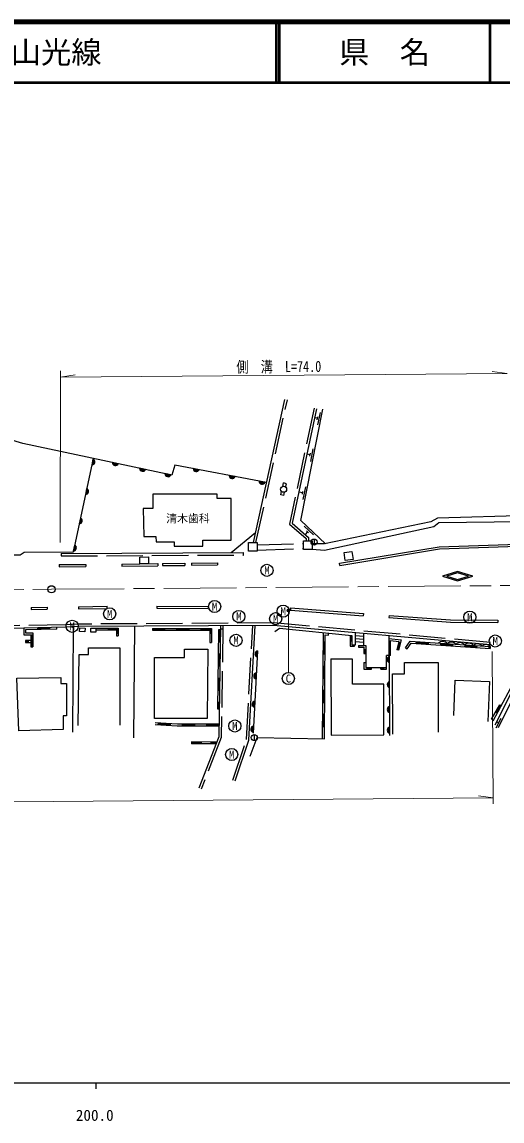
# Model space of a CAD drawing. Units: millimetres at full size, sheet at 1:1000; details may follow other scales. Extents: x 40000 to 680000, y 20000 to 380000.
# Drawn here: x 255846 to 335000, y 198715 to 380000 of the extents above; entities that cross this region are included whole.
import ezdxf
from ezdxf.enums import TextEntityAlignment as Align

# ---------------------------------------------------------------- set-up
doc = ezdxf.new("R2010")
doc.units = ezdxf.units.MM
doc.header["$LTSCALE"] = 1000
doc.linetypes.add('CHAIN', pattern=[18.5, 12, -1.5, 3.5, -1.5])
doc.linetypes.add('DASHED', pattern=[7.5, 6, -1.5])
for name, color, linetype, lineweight in [('M-BGD', 7, 'Continuous', 25), ('M-BGD-EXST', 7, 'Continuous', 25), ('M-BMK', 2, 'CHAIN', 13), ('M-BMK-SRVR', 3, 'Continuous', 25), ('M-STR-HTXT', 7, 'Continuous', 13), ('M-STR-STRC', 7, 'Continuous', 25), ('M-TTL', 2, 'Continuous', 140), ('M-TTL-BAND', 7, 'Continuous', 25), ('M-TTL-LINE', 7, 'Continuous', 50)]:
    doc.layers.add(name, color=color, linetype=linetype, lineweight=lineweight)
doc.layers.add('M-BMK-HTXT', color=7, linetype='Continuous')
doc.layers.add('M-TTL-TXT', color=7, linetype='Continuous')
doc.styles.add('ＭＳ ゴシック', font='')
doc.styles.get('ＭＳ ゴシック').set_extended_font_data('MS Gothic')

msp = doc.modelspace()

# ---------------------------------------------------------------- hatches: boundary and pattern name
at = {"layer": 'M-BGD'}
for points in [[(267548, 307911, -0.82183), (267341, 306942)], [(271729, 307131, -0.82183), (270759, 307336)], [(276214, 306183, -0.82183), (275245, 306388)], [(280391, 305300, -0.82183), (279421, 305505)], [(285067, 306141, -0.82183), (284093, 306325)], [(290992, 305018, -0.82183), (290019, 305202)], [(266509, 303044, -0.82183), (266302, 302075)], [(295916, 304085, -0.82183), (294942, 304269)], [(265475, 298202, -0.82183), (265268, 297233)], [(264513, 293695, -0.82183), (264306, 292726)], [(260435, 280113), (258436, 280077), (258441, 279777), (260441, 279813)], [(271710, 280029), (270046, 280029), (270046, 279729), (271436, 279729), (271437, 279119), (271710, 279120)], [(279348, 279970), (277348, 279970), (277348, 279670), (279348, 279670)], [(283348, 279970), (281348, 279970), (281348, 279670), (283348, 279670)], [(287099, 279970), (285348, 279970), (285348, 279670), (286799, 279670), (286799, 279122), (287099, 279122)], [(288564, 279729), (288264, 279733), (288235, 277734), (288534, 277729)], [(256858, 277986), (256406, 277986), (256406, 277642), (256858, 277642)], [(257610, 278933), (257310, 278933), (257310, 277986), (257310, 277642), (257310, 276928), (257610, 276928), (257610, 277686)], [(305849, 277768), (305549, 277770), (305533, 275770), (305833, 275768)], [(310248, 278802), (309942, 278833), (309941, 277932), (310248, 277932)], [(316620, 277484), (316320, 277484), (316320, 275484), (316620, 275484)], [(318268, 277599), (317977, 277674), (317666, 276456), (317956, 276382)], [(322857, 277645), (320861, 277778), (320841, 277479), (322837, 277345)], [(326848, 277378), (324852, 277511), (324832, 277212), (326828, 277079)], [(288505, 275729), (288205, 275734), (288175, 273734), (288475, 273730)], [(294641, 275278, -0.82183), (294696, 276267)], [(312522, 276517), (312222, 276517), (312222, 275832), (312522, 275832)], [(330839, 277111), (328843, 277244), (328823, 276945), (330819, 276812)], [(333052, 276963), (332834, 276978), (332814, 276678), (333032, 276664)], [(305817, 273768), (305517, 273770), (305502, 271770), (305802, 271768)], [(316462, 274361, -0.82183), (316460, 275352)], [(294439, 271642, -0.82183), (294494, 272631)], [(313484, 273540), (312706, 273540), (312706, 273240), (313484, 273240)], [(315440, 273540), (315000, 273540), (315000, 273240), (315440, 273240)], [(288445, 271730), (288145, 271734), (288116, 269735), (288415, 269730)], [(316471, 270198, -0.82183), (316469, 271189)], [(305786, 269768), (305486, 269770), (305470, 267770), (305770, 267768)], [(288386, 267730), (288086, 267735), (288070, 266688), (288370, 266683)], [(294179, 266964, -0.82183), (294234, 267953)], [(316480, 266083, -0.82183), (316478, 267074)], [(334887, 267247), (334625, 267387), (333957, 266193), (334242, 266040)], [(305755, 265768), (305455, 265770), (305439, 263771), (305739, 263768)], [(280335, 264232), (278338, 264342), (278321, 264043), (280318, 263932)], [(284333, 264170), (282333, 264169), (282333, 263869), (284333, 263870)], [(288333, 264171), (286333, 264171), (286333, 263871), (288328, 263871)], [(293950, 262835, -0.82183), (294005, 263824)], [(316487, 262693, -0.82183), (316485, 263684)], [(285413, 261233), (283800, 261234), (283800, 260934), (285413, 260933)], [(287976, 261233), (287013, 261233), (287013, 260933), (287860, 260933)]]:
    msp.add_hatch(color=256, dxfattribs=at).paths.add_polyline_path(points)
at = {"layer": 'M-STR-HTXT'}
msp.add_hatch(color=256, dxfattribs=at).paths.add_polyline_path([(299601, 282754, -1), (299958, 283104, -0.41421), (299954, 282750, -0.41421)])
at = {"layer": 'M-STR-STRC'}
h = msp.add_hatch(color=256, dxfattribs=at)
h.paths.add_polyline_path([(327672, 289344), (325179, 288573), (327685, 287844), (330178, 288614)])
h.paths.add_polyline_path([(329482, 288609), (327683, 288044), (325875, 288579), (327674, 289144)], flags=16)

# ---------------------------------------------------------------- linework, layer by layer
at = {"layer": 'M-BGD'}
for p, q in [((294007, 294122), (299213, 317746)), ((304657, 313538), (305065, 315598)), ((304567, 314626), (304097, 314724)), ((304519, 314386), (304614, 314866)), ((303375, 308616), (302819, 308732)), ((303328, 308376), (303423, 308856)), ((303466, 307528), (303874, 309588)), ((267548, 307911), (267341, 306942)), ((271729, 307131), (270759, 307336)), ((276214, 306183), (275245, 306388)), ((280391, 305300), (279421, 305505)), ((285067, 306141), (284093, 306325)), ((290992, 305018), (290019, 305202)), ((266509, 303044), (266302, 302075)), ((295916, 304085), (294942, 304269)), ((298835, 303404), (298964, 303956)), ((299451, 303842), (298964, 303956)), ((299322, 303290), (299451, 303842)), ((302222, 301252), (302630, 303312)), ((298510, 302008), (298638, 302560)), ((298997, 301895), (298510, 302008)), ((298997, 301895), (299125, 302447)), ((302132, 302340), (301482, 302469)), ((302084, 302100), (302179, 302580)), ((265475, 298202), (265268, 297233)), ((290349, 292468), (294372, 295776)), ((303898, 295409), (302369, 296848)), ((302928, 295910), (302537, 295466)), ((303106, 295742), (302749, 296078)), ((264513, 293695), (264306, 292726)), ((304016, 294709), (304016, 293709)), ((262283, 292326), (292372, 292479)), ((262283, 292326), (262285, 291926)), ((292374, 292079), (292372, 292479)), ((261971, 290488), (266391, 290507)), ((261971, 290488), (261973, 290138)), ((261973, 290138), (266393, 290157)), ((266391, 290507), (266393, 290157)), ((272326, 290578), (278221, 290660)), ((272326, 290578), (272331, 290228)), ((272331, 290228), (278226, 290310)), ((278221, 290660), (278226, 290310)), ((279011, 290671), (282675, 290722)), ((279011, 290671), (279016, 290321)), ((279016, 290321), (282680, 290372)), ((282675, 290722), (282680, 290372)), ((283795, 290738), (288060, 290797)), ((283795, 290738), (283799, 290388)), ((283799, 290388), (288065, 290447)), ((288060, 290797), (288065, 290447)), ((308253, 290371), (308196, 290716)), ((257335, 283426), (259981, 283468)), ((257335, 283426), (257340, 283076)), ((257340, 283076), (259987, 283118)), ((259981, 283468), (259987, 283118)), ((265183, 283551), (269886, 283626)), ((265183, 283551), (265189, 283201)), ((265189, 283201), (269891, 283276)), ((269891, 283276), (269886, 283626)), ((278109, 283640), (278107, 283290)), ((278107, 283290), (286552, 283261)), ((278109, 283640), (286553, 283611)), ((286553, 283611), (286552, 283261)), ((300147, 283347), (300120, 282998)), ((300120, 282998), (312114, 282068)), ((300147, 283347), (312141, 282417)), ((312141, 282417), (312114, 282068)), ((316381, 282100), (316356, 281751)), ((334300, 281304), (334297, 280954)), ((258441, 279777), (258436, 280077)), ((260441, 279813), (260435, 280113)), ((261588, 279834), (261582, 280134)), ((264248, 262833), (264326, 280230)), ((270046, 280029), (270046, 279729)), ((274302, 261928), (274477, 280332)), ((277348, 279970), (277348, 279670)), ((279348, 279970), (279348, 279670)), ((281348, 279970), (281348, 279670)), ((283348, 279970), (283348, 279670)), ((285348, 279970), (285348, 279670)), ((288264, 279733), (288070, 266688)), ((288564, 279729), (288264, 279733)), ((288966, 279866), (288566, 279872)), ((305423, 261771), (305560, 279273)), ((256858, 277986), (256858, 277642)), ((257310, 278933), (257610, 278933)), ((257310, 277986), (257310, 277642)), ((271710, 279120), (271437, 279119)), ((271438, 278727), (271710, 278727)), ((287099, 279122), (286799, 279122)), ((286799, 277667), (287099, 277667)), ((288534, 277729), (288235, 277734)), ((305549, 277770), (305849, 277768)), ((309941, 277932), (310248, 277932)), ((312186, 278633), (310851, 278753)), ((312186, 278131), (310851, 278251)), ((312186, 277629), (310851, 277749)), ((312186, 279128), (312186, 277177)), ((316320, 278765), (316320, 275484)), ((316320, 277484), (316620, 277484)), ((318268, 277599), (317977, 277674)), ((320861, 277778), (320841, 277479)), ((322857, 277645), (322837, 277345)), ((324852, 277511), (324832, 277212)), ((326848, 277378), (326828, 277079)), ((288505, 275729), (288205, 275734)), ((294697, 276285), (293941, 262676)), ((294641, 275278), (294696, 276267)), ((305533, 275770), (305833, 275768)), ((311333, 277177), (311333, 276877)), ((312222, 276517), (312522, 276517)), ((312222, 275832), (312522, 275832)), ((317956, 276382), (317666, 276456)), ((319098, 276749), (319344, 276578)), ((328843, 277244), (328823, 276945)), ((330839, 277111), (330819, 276812)), ((332834, 276978), (332814, 276678)), ((333052, 276963), (333032, 276664)), ((305517, 273770), (305817, 273768)), ((312222, 274324), (312222, 273240)), ((312222, 274324), (312522, 274324)), ((315963, 273540), (315963, 275484)), ((316320, 275484), (315963, 275484)), ((316620, 275484), (316320, 275484)), ((316488, 262310), (316460, 275484)), ((316462, 274361), (316460, 275352)), ((288475, 273730), (288175, 273734)), ((294439, 271642), (294494, 272631)), ((312222, 273240), (313484, 273240)), ((312706, 273540), (312706, 273240)), ((313484, 273240), (313484, 273540)), ((315000, 273240), (315000, 273540)), ((315000, 273240), (315963, 273240)), ((315440, 273540), (315440, 273240)), ((315963, 273240), (315963, 273540)), ((288445, 271730), (288145, 271734)), ((305502, 271770), (305802, 271768)), ((316471, 270198), (316469, 271189)), ((288415, 269730), (288116, 269735)), ((305486, 269770), (305786, 269768)), ((288070, 266688), (288370, 266683)), ((288386, 267730), (288086, 267735)), ((294179, 266964), (294234, 267953)), ((305470, 267770), (305770, 267768)), ((316480, 266083), (316478, 267074)), ((333290, 264998), (334625, 267387)), ((334625, 267387), (334887, 267247)), ((305455, 265770), (305755, 265768)), ((333290, 264998), (333596, 264834)), ((333957, 266193), (334242, 266040)), ((334034, 263569), (334837, 265180)), ((278321, 264043), (278338, 264342)), ((280318, 263932), (280335, 264232)), ((282333, 263869), (282333, 264169)), ((284333, 263870), (284333, 264170)), ((286333, 263871), (286333, 264171)), ((293950, 262835), (294005, 263824)), ((305439, 263771), (305739, 263768)), ((316487, 262693), (316485, 263684)), ((334435, 264375), (334084, 264550)), ((287976, 261233), (283800, 261234)), ((283800, 261234), (283800, 260934)), ((285413, 261233), (285413, 260933)), ((287013, 261233), (287013, 260933)), ((294149, 262467), (294149, 261467)), ((287860, 260933), (283800, 260934))]:
    msp.add_line(p, q, dxfattribs=at)
at = {"layer": 'M-BGD', "linetype": 'DASHED'}
for p, q in [((294416, 294120), (299603, 317660)), ((294630, 293743), (302284, 294000)), ((262285, 291926), (292374, 292079)), ((294625, 292892), (302279, 293150))]:
    msp.add_line(p, q, dxfattribs=at)
for points in [[(304019, 316276), (299941, 297161), (302699, 294801), (302697, 294415)], [(333121, 277664), (297341, 280865), (265201, 280678), (263000, 280560), (249813, 280319), (246108, 280192), (209356, 279956), (195395, 280361), (179076, 281346), (171226, 282493), (163692, 283459), (130517, 287089), (113564, 288860), (97212, 290450)], [(256126, 280034), (249824, 279919), (249575, 279911)], [(288974, 280416), (288700, 261994), (285384, 253450)], [(290639, 254960), (292874, 261630), (293893, 280445)]]:
    msp.add_lwpolyline(points, dxfattribs=at)
at = {"layer": 'M-BGD'}
for points in [[(304410, 316192), (300382, 297310), (303100, 294984), (303097, 294412)], [(305896, 293940), (301836, 297762), (305478, 316138)], [(296191, 304032), (281048, 306902), (280554, 305265), (255973, 310462), (253623, 311183), (247670, 313478)], [(267569, 308011), (264263, 292524), (256229, 292476), (255559, 292057), (250250, 292065)], [(275852, 299766), (275926, 295119), (277944, 295152), (277959, 294230), (280945, 294230), (280945, 293509), (285668, 293509), (285668, 294546), (290344, 294546), (290344, 301376), (288011, 301376), (288011, 302098), (277409, 302098), (277409, 299768), (275852, 299743)], [(360630, 301407), (351626, 295844), (338270, 297551), (324598, 297400), (323745, 296734), (305736, 292844), (303684, 292983)], [(359968, 302347), (351441, 297101), (339468, 298580), (324387, 298174), (323276, 297566), (305748, 293909), (303690, 293921)], [(308196, 290716), (324660, 293425), (339227, 293915), (356835, 292184)], [(308253, 290371), (324695, 293076), (339216, 293565), (356801, 291835)], [(316356, 281751), (326513, 281021), (334297, 280954)], [(316381, 282100), (326527, 281371), (334300, 281304)], [(333085, 277265), (297324, 280465), (265213, 280278), (263014, 280160), (256126, 280034)], [(256126, 280034), (256138, 278933), (257310, 278933), (257310, 277986), (256406, 277986), (256406, 277642), (257310, 277642), (257310, 276928), (257610, 276928)], [(261588, 279834), (256429, 279740), (256435, 279233), (257610, 279233), (257610, 276928)], [(268046, 280029), (271710, 280029), (271710, 278727)], [(268046, 279729), (271436, 279729), (271438, 278727)], [(277348, 279970), (287099, 279970), (287099, 277667)], [(277348, 279670), (286799, 279670), (286799, 277667)], [(288574, 280414), (288302, 262072), (285011, 253595)], [(291018, 254833), (293270, 261554), (294294, 280447)], [(297556, 279449), (298321, 280001), (310248, 278802), (310248, 277283), (310851, 277283), (310851, 279255)], [(305723, 261765), (305857, 278889), (306382, 278846), (306385, 279191)], [(333551, 264749), (339302, 275499), (340633, 276830), (341964, 277870), (343654, 278812), (345019, 279903)], [(309942, 278833), (309940, 277031), (310693, 277031), (310693, 277283)], [(316320, 278286), (318387, 278065), (317956, 276382)], [(316620, 275484), (316620, 277952), (318010, 277803), (317666, 276456)], [(319098, 276749), (319856, 277845), (333052, 276963)], [(319344, 276578), (320006, 277535), (333032, 276664)], [(265133, 263954), (265281, 275663), (266808, 275663), (266808, 276764), (271978, 276764), (271978, 263999)], [(311333, 277177), (312522, 277177), (312522, 273540), (315963, 273540)], [(311333, 276877), (312222, 276877), (312222, 275832)], [(334406, 263642), (340549, 275976), (339047, 274407), (333824, 264033)], [(306768, 274953), (306844, 262378), (315523, 262389), (315523, 270775), (310333, 270775), (310333, 274873), (306769, 274873)], [(317008, 262503), (316964, 272496), (318917, 272496), (318917, 274345), (324484, 274345), (324484, 262831)], [(327034, 265591), (327298, 271442), (332957, 271187), (332660, 264612)], [(288328, 263871), (281460, 263869), (277785, 264073)], [(288333, 264171), (281468, 264169), (277801, 264372)], [(293446, 258871), (294604, 261970), (305723, 261765)]]:
    msp.add_lwpolyline(points, dxfattribs=at)
for points in [[(293180, 294127), (294632, 294118), (294624, 292685), (293171, 292693)], [(302287, 294417), (303693, 294409), (303684, 292983), (302278, 292991)], [(308949, 292477), (310259, 292664), (310448, 291345), (309138, 291158)], [(275287, 291741), (276693, 291760), (276708, 290639), (275302, 290620)], [(265382, 280068), (266247, 280013), (266209, 279405), (265343, 279459)], [(267197, 280029), (268046, 280029), (268046, 279346), (267197, 279346)], [(286509, 276545), (286391, 265125), (277675, 265125), (277675, 275155), (282622, 275155), (282622, 276545)], [(254972, 271749), (262242, 271866), (262258, 270858), (263163, 270858), (263163, 265532), (262652, 265532), (262652, 263299), (255353, 263062)]]:
    msp.add_lwpolyline(points, close=True, dxfattribs=at)
for centre in [(298980, 302925), (304016, 294209), (294149, 261967)]:
    msp.add_circle(centre, 500, dxfattribs=at)
for centre, radius, start, end in [((267348, 307447), 505, 269.11952, 66.77771), ((271264, 307329), 505, 179.23422, 336.89242), ((275750, 306381), 505, 179.23422, 336.89242), ((279926, 305498), 505, 179.23422, 336.89242), ((284598, 306329), 505, 180.439, 338.09719), ((290523, 305206), 505, 180.439, 338.09719), ((266309, 302580), 505, 269.11952, 66.77771), ((295447, 304273), 505, 180.439, 338.09719), ((265276, 297738), 505, 269.11952, 66.77771), ((264313, 293231), 505, 269.11952, 66.77771), ((325204, 276860), 954, 37.21101, 135.13801), ((326640, 276764), 954, 37.21101, 135.13801), ((328077, 276668), 954, 37.21101, 135.13801), ((329513, 276572), 954, 37.21101, 135.13801), ((330950, 276476), 954, 37.21101, 135.13801), ((294766, 275767), 505, 97.9931, 255.65129), ((332339, 276392), 913, 38.72724, 133.62179), ((316559, 274856), 505, 101.29454, 258.95273), ((294564, 272131), 505, 97.9931, 255.65129), ((316568, 270694), 505, 101.29454, 258.95273), ((294305, 267453), 505, 97.9931, 255.65129), ((316577, 266579), 505, 101.29454, 258.95273), ((294075, 263324), 505, 97.9931, 255.65129), ((316584, 263189), 505, 101.29454, 258.95273)]:
    msp.add_arc(centre, radius, start, end, dxfattribs=at)
at = {"layer": 'M-BGD-EXST'}
for centre in [(296243, 289547), (270307, 282367), (287611, 283579), (291616, 281938), (298920, 282810), (329694, 281811), (264114, 280323), (297675, 281571), (291138, 278000), (333892, 277894), (290942, 263876), (290426, 259161)]:
    msp.add_circle(centre, 1000, dxfattribs=at)
at = {"layer": 'M-BMK'}
msp.add_lwpolyline([(220638, 286102), (260715, 286420), (360269, 287236), (379978, 287381), (460144, 285391), (498343, 284419)], dxfattribs=at)
at = {"layer": 'M-BMK-SRVR'}
msp.add_circle((260715, 286420), 600, dxfattribs=at)
at = {"layer": 'M-STR-HTXT'}
for p, q in [((262165, 294163), (262199, 322433)), ((262198, 321433), (335825, 322037)), ((262198, 321433), (264626, 321794)), ((335825, 322037), (333391, 322359)), ((299779, 282929), (299773, 272695)), ((333356, 276154), (333563, 251016)), ((333554, 252016), (331121, 252338))]:
    msp.add_line(p, q, dxfattribs=at)
msp.add_lwpolyline([(94435, 261445), (156969, 254712), (167231, 253703), (174406, 253073), (182009, 252501), (186864, 252187), (198046, 251615), (206734, 251316), (218660, 251112), (220915, 251103), (260992, 251421), (333554, 252016)], dxfattribs=at)
msp.add_circle((299779, 282929), 250, dxfattribs=at)
at = {"layer": 'M-STR-STRC'}
for points in [[(327685, 287844), (330178, 288614), (327672, 289344), (325179, 288573)], [(327683, 288044), (329482, 288609), (327674, 289144), (325875, 288579)]]:
    msp.add_lwpolyline(points, close=True, dxfattribs=at)
msp.add_circle((299772, 271695), 1000, dxfattribs=at)
at = {"layer": 'M-TTL'}
msp.add_line((680000, 380000), (40000, 380000), dxfattribs=at)
at = {"layer": 'M-TTL-BAND'}
for p, q in [((40000, 205000), (579000, 205000)), ((268000, 205000), (268000, 204000))]:
    msp.add_line(p, q, dxfattribs=at)
at = {"layer": 'M-TTL-LINE'}
for p, q in [((297750, 380000), (297750, 370000)), ((298250, 380000), (298250, 370000)), ((333000, 380000), (333000, 370000)), ((40000, 370000), (680000, 370000))]:
    msp.add_line(p, q, dxfattribs=at)

# ---------------------------------------------------------------- texts
at = {"layer": 'M-BGD-EXST', "style": 'ＭＳ ゴシック'}
for p in [(296243, 289547), (270307, 282367), (287611, 283579), (298920, 282810), (291616, 281938), (297675, 281571), (329694, 281811), (264114, 280323), (291138, 278000), (333892, 277894), (290942, 263876), (290426, 259161)]:
    msp.add_text('M', height=1320, dxfattribs=at).set_placement(p, align=Align.MIDDLE_CENTER)
at = {"layer": 'M-BMK-HTXT', "style": 'ＭＳ ゴシック'}
msp.add_text('清木歯科', height=1320, dxfattribs=at).set_placement((283222, 298088), align=Align.MIDDLE_CENTER)
at = {"layer": 'M-STR-HTXT', "style": 'ＭＳ ゴシック', "width": 0.8}
msp.add_text('側\u3000溝\u3000L=74.0', height=1833, rotation=0.47, dxfattribs=at).set_placement((298213, 321677), align=Align.BOTTOM_CENTER)
at = {"layer": 'M-STR-STRC', "style": 'ＭＳ ゴシック'}
msp.add_text('C', height=1320, dxfattribs=at).set_placement((299772, 271695), align=Align.MIDDLE_CENTER)
at = {"layer": 'M-TTL-BAND', "style": 'ＭＳ ゴシック'}
msp.add_text('200.0', height=1833, dxfattribs=at).set_placement((267844, 198195), align=Align.BOTTOM_CENTER)
at = {"layer": 'M-TTL-TXT', "style": 'ＭＳ ゴシック'}
msp.add_text('主要地方道\u3000徳山光線', height=3666, dxfattribs=at).set_placement((218968, 375000), align=Align.MIDDLE_LEFT)
msp.add_text('県\u3000名', height=3666, dxfattribs=at).set_placement((315625, 375000), align=Align.MIDDLE_CENTER)

doc.saveas('drawing.dxf')
